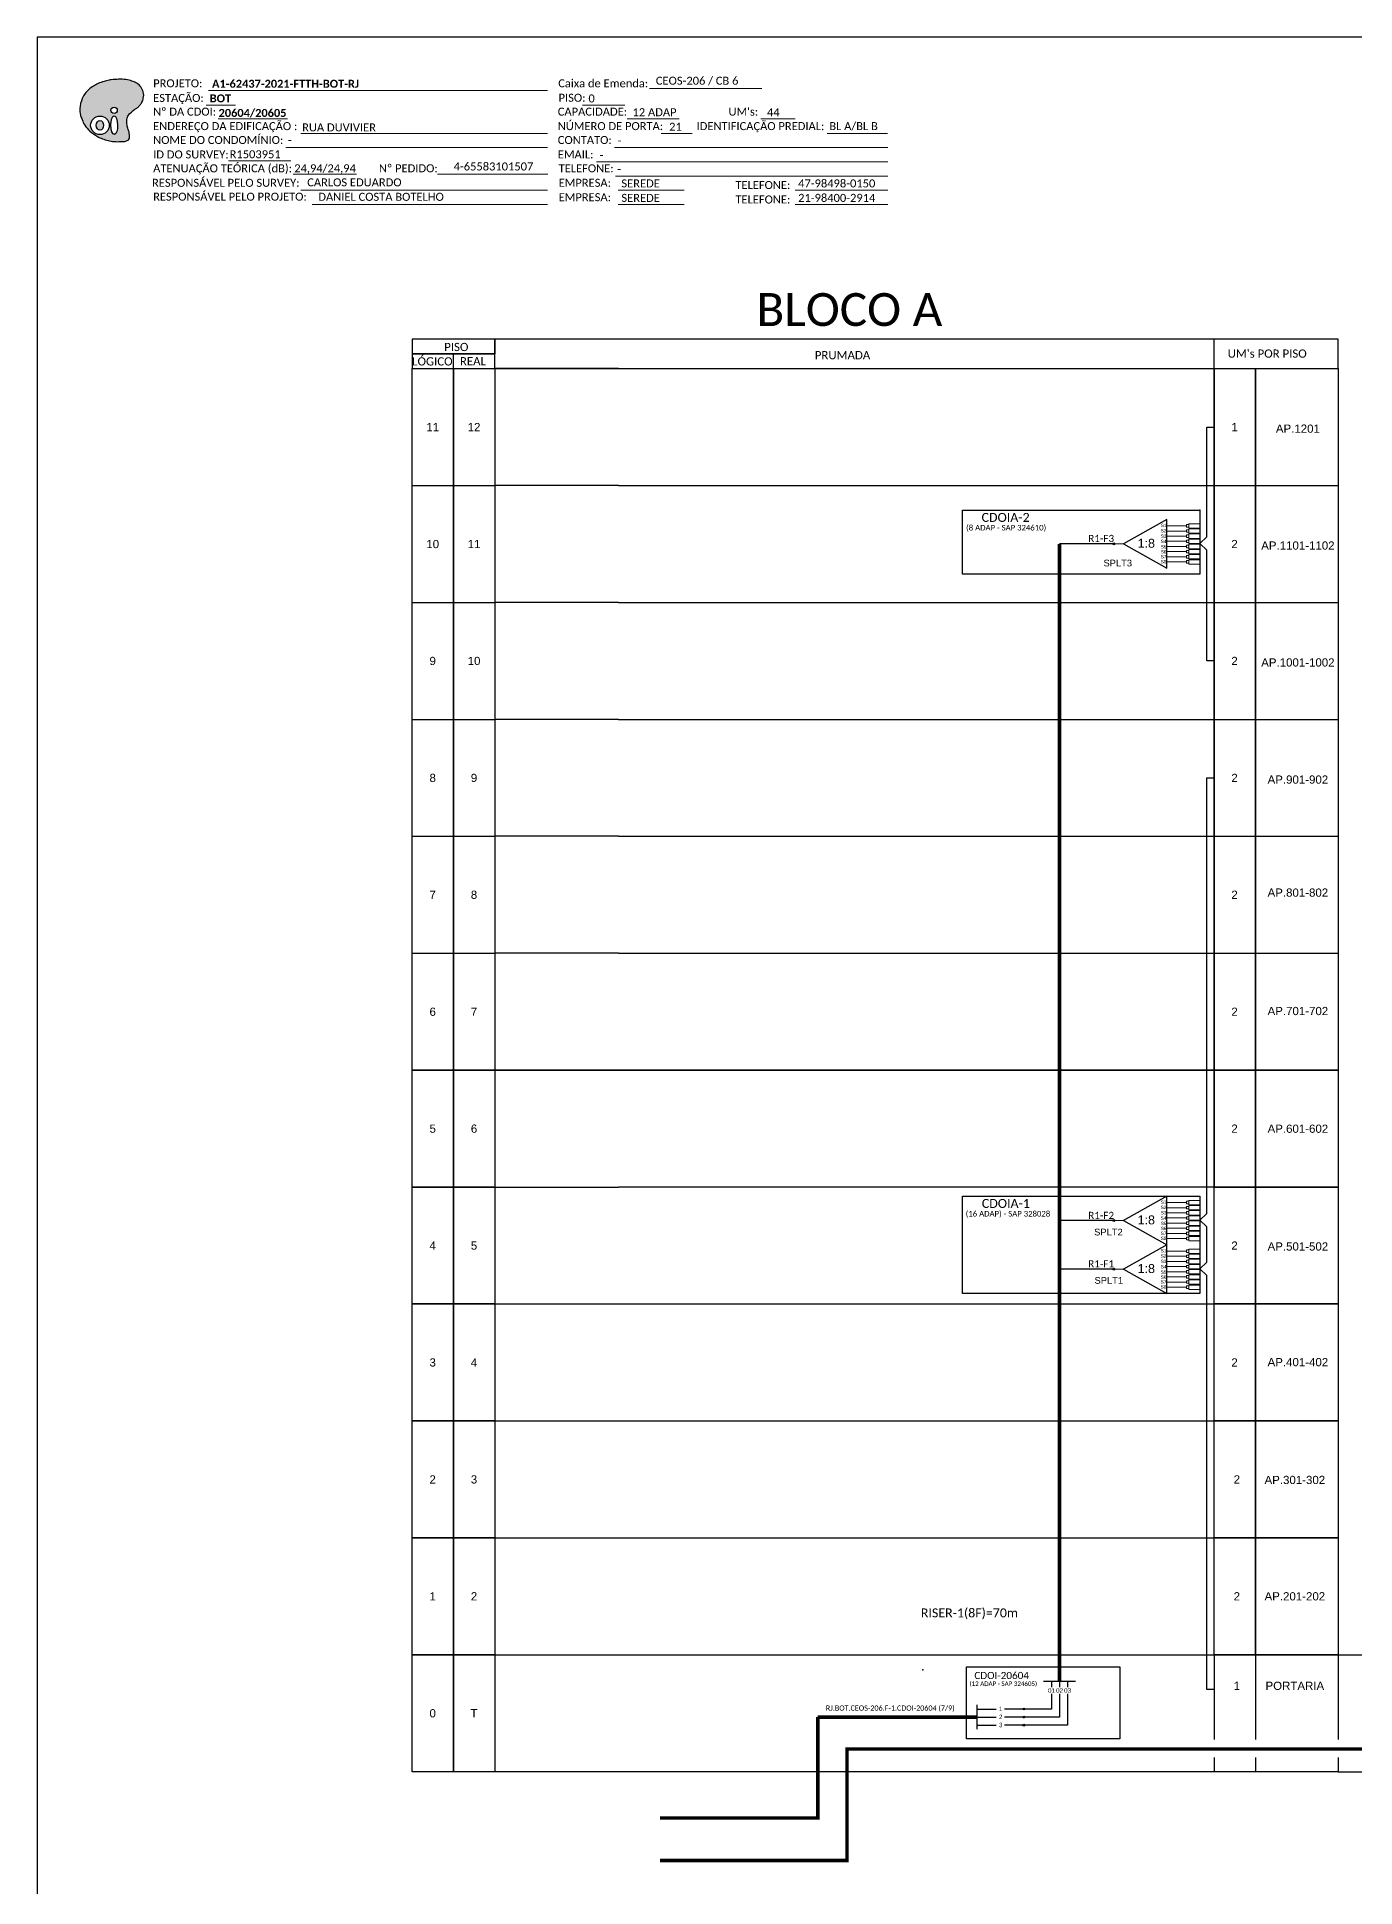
# Model space of a CAD drawing. Header units: inches. Extents: x 26733 to 28293, y 296242 to 297080.
# Drawn here: x 27699.4 to 27994.7, y 296665.6 to 297080.1 of the extents above; entities that cross this region are included whole.
import ezdxf
from ezdxf.enums import TextEntityAlignment as Align

# ---------------------------------------------------------------- set-up
doc = ezdxf.new("R2010")
doc.units = ezdxf.units.IN
doc.header["$MEASUREMENT"] = 0
doc.layers.get('0').update_dxf_attribs({"color": 252})
doc.styles.add('ARIAL', font='arial.ttf')
doc.styles.add('MtXpl_Calibri', font='calibri.ttf')
doc.styles.add('WMF-Calibri0', font='calibri.ttf')
doc.styles.add('WMF-Calibri1', font='calibrib.ttf')

# ---------------------------------------------------------------- blocks, each defined once
blk = doc.blocks.new('A$C415C251F')
at = {"color": 3}
blk.add_point((0, 0), dxfattribs=at)
blk = doc.blocks.new('LEG_CDOIA8_C-SPLT_ESQ')
at = {"color": 3, "extrusion": (0, 0, -1), "xscale": -1, "zscale": -1}
blk.add_blockref('A$C415C251F', (0, 0), dxfattribs=at)
at = {"color": 1, "style": 'WMF-Calibri0', "flags": 4}
blk.add_attdef('MODELO', text='', height=1.5, dxfattribs=at).set_placement((22.54, -4.54), align=Align.CENTER)
blk.add_attdef('CDO', (21.44, -2.61), '', height=2, dxfattribs=at)
at = {"style": 'ARIAL', "flags": 4}
blk.add_attdef('SPLITAGEM', text='', height=1.5, dxfattribs=at).set_placement((18.61, -12.59), align=Align.CENTER)
blk = doc.blocks.new('SPLT_1-8_SC-APC')
at = {"color": 1}
blk.add_lwpolyline([(-7.37, -2.1), (-17.04, -7.55), (-7.37, -13), (-7.37, -2.1)], dxfattribs=at)
at = {"color": 3, "lineweight": 0}
for points in [[(-2.99, -3.51), (-7.37, -3.51)], [(-2.41, -3.02), (-2.41, -4)], [(-2.41, -3.02), (0, -3.02)], [(-2.41, -4), (0, -4)], [(-7.37, -4.66), (-2.99, -4.66)], [(-7.37, -5.82), (-2.99, -5.82)], [(-7.37, -6.97), (-2.99, -6.97)], [(-7.37, -8.12), (-2.99, -8.12)], [(-2.41, -4.17), (-2.41, -5.16)], [(-2.41, -4.17), (0, -4.17)], [(-2.41, -5.16), (0, -5.16)], [(-2.41, -5.32), (-2.41, -6.31)], [(-2.41, -5.32), (0, -5.32)], [(-2.41, -6.31), (0, -6.31)], [(-2.41, -6.48), (-2.41, -7.46)], [(-2.41, -6.48), (0, -6.48)], [(-2.41, -7.46), (0, -7.46)], [(-2.41, -7.63), (-2.41, -8.62)], [(-2.41, -7.63), (0, -7.63)], [(-7.37, -9.28), (-2.99, -9.28)], [(-7.37, -10.43), (-2.99, -10.43)], [(-7.37, -11.58), (-2.99, -11.58)], [(-2.41, -8.62), (0, -8.62)], [(-2.41, -8.78), (-2.41, -9.77)], [(-2.41, -8.78), (0, -8.78)], [(-2.41, -9.77), (0, -9.77)], [(-2.41, -9.94), (-2.41, -10.92)], [(-2.41, -9.94), (0, -9.94)], [(-2.41, -10.92), (0, -10.92)], [(-2.41, -11.09), (-2.41, -12.08)], [(-2.41, -11.09), (0, -11.09)], [(-2.41, -12.08), (0, -12.08)]]:
    blk.add_lwpolyline(points, dxfattribs=at)
for points in [[(-2.99, -3.22), (-2.41, -3.22), (-2.41, -3.8), (-2.99, -3.8)], [(-2.99, -4.38), (-2.41, -4.38), (-2.41, -4.95), (-2.99, -4.95)], [(-2.99, -5.53), (-2.41, -5.53), (-2.41, -6.1), (-2.99, -6.1)], [(-2.99, -6.68), (-2.41, -6.68), (-2.41, -7.26), (-2.99, -7.26)], [(-2.99, -7.84), (-2.41, -7.84), (-2.41, -8.41), (-2.99, -8.41)], [(-2.99, -8.99), (-2.41, -8.99), (-2.41, -9.56), (-2.99, -9.56)], [(-2.99, -10.14), (-2.41, -10.14), (-2.41, -10.72), (-2.99, -10.72)], [(-2.99, -11.3), (-2.41, -11.3), (-2.41, -11.87), (-2.99, -11.87)]]:
    blk.add_lwpolyline(points, close=True, dxfattribs=at)
at = {"color": 1, "lineweight": 0}
blk.add_lwpolyline([(-17.04, -7.55), (-19.26, -7.55)], dxfattribs=at)
at = {"color": 1, "style": 'ARIAL'}
for s, height, p in [('S1', 0.75, (-8.74, -3.78)), ('1:8', 2, (-13.91, -8.4)), ('S2', 0.75, (-8.74, -4.97)), ('S3', 0.75, (-8.74, -6.18)), ('S4', 0.75, (-8.74, -7.36)), ('S5', 0.75, (-8.74, -8.57)), ('S6', 0.75, (-8.74, -9.69)), ('S7', 0.75, (-8.74, -10.78)), ('S8', 0.75, (-8.74, -11.9))]:
    blk.add_text(s, height=height, dxfattribs=at).set_placement(p)
blk = doc.blocks.new('OI')
h = blk.add_hatch(color=40)
edge = h.paths.add_edge_path()
edge.add_spline(control_points=[(4.35, -0.67), (3.92, -0.99), (3.26, -1.5), (2.81, -2.59), (2.9, -3.5), (3.06, -4.27), (3.31, -4.85), (3.37, -5.39), (3.4, -5.88), (3.2, -6.4), (2.54, -6.61), (1.65, -6.63), (0.55, -6.67), (-0.56, -6.42), (-1.61, -6.14), (-2.77, -5.61), (-3.92, -4.77), (-4.89, -3.7), (-5.34, -2.65), (-5.6, -1.94), (-5.85, -0.96), (-5.71, 0.47), (-5.1, 2.02), (-4.14, 3.02), (-3.3, 3.61), (-2.37, 4.16), (-1.36, 4.44), (-0.56, 4.7), (0.79, 4.85), (2.24, 4.97), (3.79, 4.57), (4.67, 4.21), (5.44, 3.65), (5.76, 2.99), (6.03, 2.21), (6.01, 1.46), (5.72, 0.64), (5.31, 0.08), (4.88, -0.38), (4.51, -0.55), (4.35, -0.67)], knot_values=[0, 0, 0, 0, 1.60434, 2.417191, 3.427595, 4.282808, 4.776746, 5.304182, 5.888771, 6.258406, 6.858137, 7.79129, 8.986195, 10.124242, 11.187857, 12.242908, 13.953784, 15.414161, 16.515391, 17.349188, 17.675853, 19.552021, 21.515531, 22.568638, 23.63245, 24.621084, 25.782718, 26.745347, 27.142653, 29.870543, 31.004649, 31.921532, 32.709589, 33.801391, 34.042471, 35.192333, 35.971461, 36.628871, 37.254359, 37.836911, 37.836911, 37.836911, 37.836911], degree=3, periodic=0)
h.paths.add_polyline_path([(1.13, -0.87, -1), (-0.04, -0.87, -1)], flags=16)
edge = h.paths.add_edge_path(flags=16)
edge.add_ellipse((0.56, -3.59), major_axis=(-0.02, 1.71), ratio=0.361305, start_angle=0, end_angle=360)
h.paths.add_polyline_path([(-0.36, -3.62, -1), (-3.8, -3.62, -1)], flags=16)
edge = h.paths.add_edge_path(flags=0)
edge.add_ellipse((-2.08, -3.62), major_axis=(0, 0.885), ratio=0.758294, start_angle=0, end_angle=360)
at = {"color": 40}
for centre, radius in [((-2.08, -3.62), 1.72), ((0.54, -0.87), 0.587)]:
    blk.add_circle(centre, radius, dxfattribs=at)
blk.add_ellipse((-2.08, -3.62), major_axis=(0, 0.885), ratio=0.758294, start_param=-3.141592653589791, end_param=3.141592653589791, dxfattribs=at)
blk.add_ellipse((0.56, -3.59), major_axis=(-0.02, 1.71), ratio=0.361305, dxfattribs=at)
at = {"color": 40, "start_tangent": (-0.800898, -0.598801), "end_tangent": (-0.800898, -0.598801)}
blk.add_spline([(4.35, -0.67), (3.2, -1.78), (2.9, -2.54), (2.92, -3.55), (3.12, -4.38), (3.28, -4.85), (3.37, -5.37), (3.35, -5.95), (3.2, -6.29), (2.66, -6.55), (1.73, -6.63), (0.54, -6.62), (-0.58, -6.41), (-1.6, -6.11), (-2.56, -5.67), (-3.95, -4.67), (-4.89, -3.56), (-5.37, -2.56), (-5.64, -1.78), (-5.72, -1.46), (-5.63, 0.42), (-4.84, 2.22), (-4.13, 2.99), (-3.27, 3.62), (-2.4, 4.09), (-1.3, 4.47), (-0.37, 4.72), (0.02, 4.77), (2.75, 4.8), (3.85, 4.53), (4.69, 4.16), (5.31, 3.68), (5.85, 2.73), (5.93, 2.5), (5.94, 1.35), (5.67, 0.62), (5.29, 0.08), (4.84, -0.36), (4.35, -0.67)], degree=3, dxfattribs=at)

msp = doc.modelspace()

# ---------------------------------------------------------------- hatches: boundary and pattern name
h = msp.add_hatch(color=3)
h.dxf.hatch_style = 1
edge = h.paths.add_edge_path()
edge.add_arc((27940.64, 296966.53), 0.205, 0, 360)
h = msp.add_hatch(color=3)
h.dxf.hatch_style = 1
edge = h.paths.add_edge_path()
edge.add_arc((27940.64, 296814.93), 0.205, 0, 360)
h = msp.add_hatch(color=3)
h.dxf.hatch_style = 1
edge = h.paths.add_edge_path()
edge.add_arc((27940.64, 296804.04), 0.205, 0, 360)
h = msp.add_hatch(color=3)
h.dxf.hatch_style = 1
edge = h.paths.add_edge_path()
edge.add_arc((27920.51, 296705.5), 0.205, 0, 360)
h = msp.add_hatch(color=3)
h.dxf.hatch_style = 1
edge = h.paths.add_edge_path()
edge.add_arc((27920.51, 296703.69), 0.205, 0, 360)
h = msp.add_hatch(color=3)
h.dxf.hatch_style = 1
edge = h.paths.add_edge_path()
edge.add_arc((27920.51, 296701.89), 0.205, 0, 360)

# ---------------------------------------------------------------- linework, layer by layer
at = {"color": 0}
for p, q in [((27783.44, 297005.8), (27792.7, 297005.8)), ((27783.44, 296979.6), (27783.44, 297005.8)), ((27783.44, 297005.8), (27792.7, 297005.8)), ((27792.7, 297005.8), (27792.7, 296979.6)), ((27792.7, 297005.8), (27801.96, 297005.8)), ((27792.7, 296979.6), (27792.7, 297005.8)), ((27792.7, 297005.8), (27801.96, 297005.8)), ((27801.96, 297005.8), (27801.96, 296979.6)), ((27820.47, 297005.8), (27801.96, 297005.8)), ((27801.96, 297005.8), (27801.96, 296979.6)), ((27820.47, 297005.8), (27801.96, 297005.8)), ((27829.73, 297005.8), (27820.47, 297005.8)), ((27829.73, 297005.8), (27820.47, 297005.8)), ((27829.73, 297005.8), (27963.12, 297005.8)), ((27829.73, 297005.8), (27963.12, 297005.8)), ((27963.12, 297005.8), (27963.12, 296979.6)), ((27963.12, 297005.8), (27972.38, 297005.8)), ((27963.12, 296979.6), (27963.12, 297005.8)), ((27963.12, 297005.8), (27972.38, 297005.8)), ((27972.38, 297005.8), (27990.89, 297005.8)), ((27972.38, 296979.6), (27972.38, 297005.8)), ((27972.38, 297005.8), (27972.38, 296979.6)), ((27972.38, 297005.8), (27990.89, 297005.8)), ((27990.89, 297005.8), (27990.89, 296979.6)), ((27783.44, 296979.6), (27792.7, 296979.6)), ((27783.44, 296953.41), (27783.44, 296979.6)), ((27783.44, 296979.6), (27792.7, 296979.6)), ((27792.7, 296979.6), (27792.7, 296953.41)), ((27792.7, 296979.6), (27801.96, 296979.6)), ((27792.7, 296953.41), (27792.7, 296979.6)), ((27792.7, 296979.6), (27801.96, 296979.6)), ((27801.96, 296979.6), (27801.96, 296953.41)), ((27820.47, 296979.6), (27801.96, 296979.6)), ((27801.96, 296979.6), (27801.96, 296953.41)), ((27820.47, 296979.6), (27801.96, 296979.6)), ((27829.73, 296979.6), (27820.47, 296979.6)), ((27829.73, 296979.6), (27820.47, 296979.6)), ((27829.73, 296979.6), (27963.12, 296979.6)), ((27829.73, 296979.6), (27963.12, 296979.6)), ((27963.12, 296979.6), (27963.12, 296953.41)), ((27963.12, 296979.6), (27972.38, 296979.6)), ((27963.12, 296953.41), (27963.12, 296979.6)), ((27963.12, 296979.6), (27972.38, 296979.6)), ((27972.38, 296979.6), (27990.89, 296979.6)), ((27972.38, 296953.41), (27972.38, 296979.6)), ((27972.38, 296979.6), (27972.38, 296953.41)), ((27972.38, 296979.6), (27990.89, 296979.6)), ((27990.89, 296979.6), (27990.89, 296953.41)), ((27783.44, 296953.41), (27792.7, 296953.41)), ((27783.44, 296927.21), (27783.44, 296953.41)), ((27783.44, 296953.41), (27792.7, 296953.41)), ((27792.7, 296953.41), (27792.7, 296927.21)), ((27792.7, 296953.41), (27801.96, 296953.41)), ((27792.7, 296927.21), (27792.7, 296953.41)), ((27792.7, 296953.41), (27801.96, 296953.41)), ((27801.96, 296953.41), (27801.96, 296927.21)), ((27820.47, 296953.41), (27801.96, 296953.41)), ((27801.96, 296953.41), (27801.96, 296927.21)), ((27820.47, 296953.41), (27801.96, 296953.41)), ((27829.73, 296953.41), (27820.47, 296953.41)), ((27829.73, 296953.41), (27820.47, 296953.41)), ((27829.73, 296953.41), (27963.12, 296953.41)), ((27829.73, 296953.41), (27963.12, 296953.41)), ((27963.12, 296953.41), (27963.12, 296927.21)), ((27963.12, 296953.41), (27972.38, 296953.41)), ((27963.12, 296927.21), (27963.12, 296953.41)), ((27963.12, 296953.41), (27972.38, 296953.41)), ((27972.38, 296953.41), (27990.89, 296953.41)), ((27972.38, 296927.21), (27972.38, 296953.41)), ((27972.38, 296953.41), (27972.38, 296927.21)), ((27972.38, 296953.41), (27990.89, 296953.41)), ((27990.89, 296953.41), (27990.89, 296927.21)), ((27783.44, 296927.21), (27792.7, 296927.21)), ((27783.44, 296901.02), (27783.44, 296927.21)), ((27792.7, 296927.21), (27792.7, 296901.02)), ((27792.7, 296927.21), (27801.96, 296927.21)), ((27792.7, 296901.02), (27792.7, 296927.21)), ((27801.96, 296927.21), (27801.96, 296901.02)), ((27820.47, 296927.21), (27801.96, 296927.21)), ((27801.96, 296927.21), (27801.96, 296901.02)), ((27829.73, 296927.21), (27820.47, 296927.21)), ((27829.73, 296927.21), (27963.12, 296927.21)), ((27963.12, 296927.21), (27963.12, 296901.02)), ((27963.12, 296927.21), (27972.38, 296927.21)), ((27963.12, 296901.02), (27963.12, 296927.21)), ((27972.38, 296927.21), (27990.89, 296927.21)), ((27972.38, 296901.02), (27972.38, 296927.21)), ((27972.38, 296927.21), (27972.38, 296901.02)), ((27990.89, 296927.21), (27990.89, 296899.53)), ((27783.44, 296901.02), (27792.7, 296901.02)), ((27783.44, 296874.82), (27783.44, 296901.02)), ((27792.7, 296901.02), (27792.7, 296874.82)), ((27792.7, 296901.02), (27801.96, 296901.02)), ((27792.7, 296874.82), (27792.7, 296901.02)), ((27801.96, 296901.02), (27801.96, 296874.82)), ((27820.47, 296901.02), (27801.96, 296901.02)), ((27801.96, 296901.02), (27801.96, 296874.82)), ((27829.73, 296901.02), (27820.47, 296901.02)), ((27829.73, 296901.02), (27963.12, 296901.02)), ((27963.12, 296901.02), (27963.12, 296874.82)), ((27963.12, 296901.02), (27972.38, 296901.02)), ((27963.12, 296874.82), (27963.12, 296901.02)), ((27972.38, 296901.02), (27990.89, 296901.02)), ((27972.38, 296874.82), (27972.38, 296901.02)), ((27972.38, 296901.02), (27972.38, 296874.82)), ((27990.89, 296899.53), (27990.89, 296873.33)), ((27783.44, 296874.82), (27792.7, 296874.82)), ((27783.44, 296848.63), (27783.44, 296874.82)), ((27792.7, 296874.82), (27792.7, 296848.63)), ((27792.7, 296874.82), (27801.96, 296874.82)), ((27792.7, 296848.63), (27792.7, 296874.82)), ((27801.96, 296874.82), (27801.96, 296848.63)), ((27820.47, 296874.82), (27801.96, 296874.82)), ((27801.96, 296874.82), (27801.96, 296848.63)), ((27829.73, 296874.82), (27820.47, 296874.82)), ((27829.73, 296874.82), (27963.12, 296874.82)), ((27963.12, 296874.82), (27963.12, 296848.63)), ((27963.12, 296874.82), (27972.38, 296874.82)), ((27963.12, 296848.63), (27963.12, 296874.82)), ((27972.38, 296874.82), (27990.89, 296874.82)), ((27972.38, 296848.63), (27972.38, 296874.82)), ((27972.38, 296874.82), (27972.38, 296848.63)), ((27990.89, 296873.33), (27990.89, 296847.14)), ((27783.44, 296848.63), (27792.7, 296848.63)), ((27783.44, 296822.43), (27783.44, 296848.63)), ((27792.7, 296848.63), (27783.44, 296848.63)), ((27792.7, 296848.63), (27792.7, 296822.43)), ((27792.7, 296848.63), (27801.96, 296848.63)), ((27792.7, 296822.43), (27792.7, 296848.63)), ((27801.96, 296848.63), (27792.7, 296848.63)), ((27801.96, 296848.63), (27801.96, 296822.43)), ((27820.47, 296848.63), (27801.96, 296848.63)), ((27801.96, 296848.63), (27801.96, 296822.43)), ((27801.96, 296848.63), (27820.47, 296848.63)), ((27829.73, 296848.63), (27820.47, 296848.63)), ((27820.47, 296848.63), (27829.73, 296848.63)), ((27829.73, 296848.63), (27963.12, 296848.63)), ((27963.12, 296848.63), (27829.73, 296848.63)), ((27963.12, 296848.63), (27963.12, 296822.43)), ((27963.12, 296848.63), (27972.38, 296848.63)), ((27963.12, 296822.43), (27963.12, 296848.63)), ((27972.38, 296848.63), (27963.12, 296848.63)), ((27972.38, 296848.63), (27990.89, 296848.63)), ((27972.38, 296822.43), (27972.38, 296848.63)), ((27972.38, 296848.63), (27972.38, 296822.43)), ((27990.89, 296848.63), (27972.38, 296848.63)), ((27990.89, 296847.14), (27990.89, 296820.94)), ((27792.7, 296822.43), (27783.44, 296822.43)), ((27801.96, 296822.43), (27792.7, 296822.43)), ((27801.96, 296822.43), (27820.47, 296822.43)), ((27820.47, 296822.43), (27829.73, 296822.43)), ((27963.12, 296822.43), (27829.73, 296822.43)), ((27972.38, 296822.43), (27963.12, 296822.43)), ((27990.89, 296822.43), (27972.38, 296822.43)), ((27801.96, 296717.65), (27963.12, 296717.65)), ((27963.12, 296717.65), (27972.38, 296717.65)), ((27972.38, 296717.65), (27990.89, 296717.65)), ((27963.12, 296691.46), (27801.96, 296691.46)), ((27972.38, 296691.46), (27963.12, 296691.46)), ((27990.89, 296691.46), (27972.38, 296691.46))]:
    msp.add_line(p, q, dxfattribs=at)
at = {"color": 5}
msp.add_line((27924.87, 296711.73), (27932.09, 296711.73), dxfattribs=at)
at = {"color": 0}
for points in [[(28293.43, 296241.54), (28293.43, 297080.1), (27699.43, 297080.1), (27699.43, 296241.54), (28293.43, 296241.54)], [(27801.96, 297005.8), (27990.89, 297005.8), (27990.89, 297012.37), (27801.96, 297012.37), (27801.96, 297012.37), (27801.96, 297009.08)], [(27963.1, 297005.8), (27963.1, 297012.37)], [(27792.7, 297005.8), (27792.7, 297009.08)], [(27801.96, 296796.24), (27963.12, 296796.24)], [(27801.96, 296770.04), (27963.12, 296770.04)], [(27801.96, 296743.85), (27963.12, 296743.85)], [(27963.12, 296717.65), (27963.12, 296698.64)], [(27972.38, 296717.65), (27972.38, 296698.64)], [(27990.89, 296717.65), (28013.87, 296717.65)], [(27990.89, 296717.65), (27990.89, 296698.64)], [(27963.12, 296694.66), (27963.12, 296691.46)], [(27972.38, 296694.66), (27972.38, 296691.46)], [(27990.89, 296694.66), (27990.89, 296691.46)], [(27990.89, 296691.46), (28013.87, 296691.46)]]:
    msp.add_lwpolyline(points, dxfattribs=at)
at = {"color": 7, "lineweight": 0}
for points in [[(27737.85, 297068.08), (27813.82, 297068.08)], [(27836.66, 297068.57), (27861.79, 297068.57)], [(27737.33, 297064.8), (27743.88, 297064.8)], [(27739.99, 297061.73), (27755.56, 297061.73)], [(27821.62, 297064.84), (27831.1, 297064.84)], [(27831.67, 297061.73), (27843.28, 297061.73)], [(27861.61, 297061.73), (27869.27, 297061.73)], [(27758.56, 297058.49), (27813.82, 297058.49)], [(27839.25, 297058.49), (27846.19, 297058.49)], [(27876.42, 297058.49), (27889.98, 297058.49)], [(27755.15, 297055.38), (27813.82, 297055.38)], [(27828.78, 297055.38), (27890.01, 297055.38)], [(27742.31, 297052.32), (27756.26, 297052.32)], [(27756.85, 297049.35), (27770.99, 297049.35)], [(27789.18, 297049.36), (27813.67, 297049.36)], [(27789.68, 297049.36), (27813.83, 297049.36)], [(27824.74, 297052.15), (27890.01, 297052.15)], [(27829.03, 297048.91), (27890.01, 297048.91)], [(27758.56, 297045.8), (27813.82, 297045.8)], [(27829.64, 297045.8), (27844.43, 297045.8)], [(27869.24, 297045.8), (27890.01, 297045.8)], [(27761.05, 297042.56), (27813.82, 297042.56)], [(27829.64, 297042.56), (27844.43, 297042.56)], [(27869.24, 297042.56), (27890.01, 297042.56)]]:
    msp.add_lwpolyline(points, dxfattribs=at)
at = {"color": 0}
for points in [[(27783.44, 297009.08), (27801.96, 297009.08), (27801.96, 297012.37), (27783.44, 297012.37)], [(27783.44, 297005.8), (27801.96, 297005.8), (27801.96, 297009.08), (27783.44, 297009.08)], [(27783.44, 296822.43), (27792.7, 296822.43), (27792.7, 296796.24), (27783.44, 296796.24)], [(27792.7, 296822.43), (27801.96, 296822.43), (27801.96, 296796.24), (27792.7, 296796.24)], [(27963.12, 296822.43), (27972.38, 296822.43), (27972.38, 296796.24), (27963.12, 296796.24)], [(27972.38, 296822.43), (27990.89, 296822.43), (27990.89, 296796.24), (27972.38, 296796.24)], [(27783.44, 296796.24), (27792.7, 296796.24), (27792.7, 296770.04), (27783.44, 296770.04)], [(27792.7, 296796.24), (27801.96, 296796.24), (27801.96, 296770.04), (27792.7, 296770.04)], [(27963.12, 296796.24), (27972.38, 296796.24), (27972.38, 296770.04), (27963.12, 296770.04)], [(27972.38, 296796.24), (27990.89, 296796.24), (27990.89, 296770.04), (27972.38, 296770.04)], [(27783.44, 296770.04), (27792.7, 296770.04), (27792.7, 296743.85), (27783.44, 296743.85)], [(27792.7, 296770.04), (27801.96, 296770.04), (27801.96, 296743.85), (27792.7, 296743.85)], [(27963.12, 296770.04), (27972.38, 296770.04), (27972.38, 296743.85), (27963.12, 296743.85)], [(27972.38, 296770.04), (27990.89, 296770.04), (27990.89, 296743.85), (27972.38, 296743.85)], [(27783.44, 296743.85), (27792.7, 296743.85), (27792.7, 296717.65), (27783.44, 296717.65)], [(27792.7, 296743.85), (27801.96, 296743.85), (27801.96, 296717.65), (27792.7, 296717.65)], [(27963.12, 296743.85), (27972.38, 296743.85), (27972.38, 296717.65), (27963.12, 296717.65)], [(27972.38, 296743.85), (27990.89, 296743.85), (27990.89, 296717.65), (27972.38, 296717.65)], [(27783.44, 296717.65), (27792.7, 296717.65), (27792.7, 296691.46), (27783.44, 296691.46)], [(27792.7, 296717.65), (27801.96, 296717.65), (27801.96, 296691.46), (27792.7, 296691.46)]]:
    msp.add_lwpolyline(points, close=True, dxfattribs=at)
at = {"color": 3}
for points in [[(27963.12, 296940.31), (27961.47, 296940.31), (27961.47, 296965.1), (27959.9, 296966.61), (27961.47, 296968.12), (27961.47, 296992.7), (27963.12, 296992.7)], [(27961.47, 296806.79), (27961.47, 296806.79), (27961.47, 296813.51), (27959.9, 296815.02), (27961.47, 296816.52), (27961.47, 296914.11), (27963.12, 296914.11)], [(27963.12, 296709.86), (27961.47, 296709.86), (27961.47, 296802.61), (27959.9, 296804.12), (27961.47, 296805.63), (27961.47, 296806.79)], [(27910.04, 296705.5), (27914.29, 296705.5), (27914.29, 296705.5)], [(27920.3, 296705.5), (27916.15, 296705.5)]]:
    msp.add_lwpolyline(points, dxfattribs=at)
at = {"color": 1}
for points in [[(27906.77, 296974.08), (27959.9, 296974.08), (27959.9, 296959.76), (27906.77, 296959.76)], [(27906.77, 296820.38), (27959.9, 296820.38), (27959.9, 296798.59), (27906.77, 296798.59)], [(27907.66, 296714.94), (27942.04, 296714.94), (27942.04, 296698.8), (27907.66, 296698.8)]]:
    msp.add_lwpolyline(points, close=True, dxfattribs=at)
at = {"color": 5, "const_width": 0.8}
for points in [[(27928.48, 296814.93), (27928.48, 296966.53)], [(27928.48, 296814.93), (27928.48, 296729.92)], [(27928.48, 296729.92), (27928.48, 296711.73)]]:
    msp.add_lwpolyline(points, dxfattribs=at)
at = {"color": 5}
for points in [[(27940.43, 296966.53), (27928.48, 296966.53)], [(27940.43, 296814.93), (27928.48, 296814.93)], [(27940.43, 296804.04), (27928.48, 296804.04)], [(27930.28, 296708.87), (27930.28, 296701.89), (27920.51, 296701.89)], [(27928.48, 296708.87), (27928.48, 296703.69), (27920.51, 296703.69)], [(27926.67, 296708.87), (27926.67, 296705.5), (27920.51, 296705.5)], [(27926.67, 296711.73), (27926.67, 296710.4)], [(27928.48, 296711.73), (27928.48, 296710.4)], [(27930.28, 296711.73), (27930.28, 296710.4)]]:
    msp.add_lwpolyline(points, dxfattribs=at)
at = {"color": 1}
for points in [[(27959.9, 296798.59), (27959.9, 296798.59), (27959.9, 296798.59), (27906.77, 296798.59), (27906.77, 296820.38), (27906.77, 296820.38)], [(27952.53, 296820.38), (27942.86, 296814.93), (27952.53, 296809.48), (27952.53, 296820.38)], [(27952.53, 296809.48), (27942.86, 296804.04), (27952.53, 296798.59), (27952.53, 296809.48)], [(27910.04, 296700.99), (27910.04, 296706.4)]]:
    msp.add_lwpolyline(points, dxfattribs=at)
at = {"color": 3, "lineweight": 0}
for points in [[(27956.91, 296818.97), (27952.53, 296818.97)], [(27952.53, 296817.82), (27956.91, 296817.82)], [(27952.53, 296816.66), (27956.91, 296816.66)], [(27957.49, 296819.46), (27957.49, 296818.48)], [(27957.49, 296819.46), (27959.9, 296819.46)], [(27957.49, 296818.48), (27959.9, 296818.48)], [(27957.49, 296818.31), (27957.49, 296817.32)], [(27957.49, 296818.31), (27959.9, 296818.31)], [(27957.49, 296817.32), (27959.9, 296817.32)], [(27957.49, 296817.16), (27957.49, 296816.17)], [(27957.49, 296817.16), (27959.9, 296817.16)], [(27952.53, 296815.51), (27956.91, 296815.51)], [(27952.53, 296814.36), (27956.91, 296814.36)], [(27952.53, 296813.2), (27956.91, 296813.2)], [(27957.49, 296816.17), (27959.9, 296816.17)], [(27957.49, 296816), (27957.49, 296815.02)], [(27957.49, 296816), (27959.9, 296816)], [(27957.49, 296815.02), (27959.9, 296815.02)], [(27957.49, 296814.85), (27957.49, 296813.86)], [(27957.49, 296814.85), (27959.9, 296814.85)], [(27957.49, 296813.86), (27959.9, 296813.86)], [(27957.49, 296813.7), (27957.49, 296812.71)], [(27957.49, 296813.7), (27959.9, 296813.7)], [(27957.49, 296812.71), (27959.9, 296812.71)], [(27957.49, 296812.54), (27957.49, 296811.56)], [(27957.49, 296812.54), (27959.9, 296812.54)], [(27952.53, 296812.05), (27956.91, 296812.05)], [(27952.53, 296810.9), (27956.91, 296810.9)], [(27957.49, 296811.56), (27959.9, 296811.56)], [(27957.49, 296811.39), (27957.49, 296810.4)], [(27957.49, 296811.39), (27959.9, 296811.39)], [(27957.49, 296810.4), (27959.9, 296810.4)], [(27957.49, 296808.56), (27957.49, 296807.58)], [(27957.49, 296808.56), (27959.9, 296808.56)], [(27956.91, 296808.07), (27952.53, 296808.07)], [(27952.53, 296806.92), (27956.91, 296806.92)], [(27952.53, 296805.77), (27956.91, 296805.77)], [(27952.53, 296804.61), (27956.91, 296804.61)], [(27957.49, 296807.58), (27959.9, 296807.58)], [(27957.49, 296807.41), (27957.49, 296806.43)], [(27957.49, 296807.41), (27959.9, 296807.41)], [(27957.49, 296806.43), (27959.9, 296806.43)], [(27957.49, 296806.26), (27957.49, 296805.27)], [(27957.49, 296806.26), (27959.9, 296806.26)], [(27957.49, 296805.27), (27959.9, 296805.27)], [(27957.49, 296805.11), (27957.49, 296804.12)], [(27957.49, 296805.11), (27959.9, 296805.11)], [(27952.53, 296803.46), (27956.91, 296803.46)], [(27952.53, 296802.31), (27956.91, 296802.31)], [(27952.53, 296801.15), (27956.91, 296801.15)], [(27957.49, 296804.12), (27959.9, 296804.12)], [(27957.49, 296803.95), (27957.49, 296802.97)], [(27957.49, 296803.95), (27959.9, 296803.95)], [(27957.49, 296802.97), (27959.9, 296802.97)], [(27957.49, 296802.8), (27957.49, 296801.81)], [(27957.49, 296802.8), (27959.9, 296802.8)], [(27957.49, 296801.81), (27959.9, 296801.81)], [(27957.49, 296801.65), (27957.49, 296800.66)], [(27957.49, 296801.65), (27959.9, 296801.65)], [(27957.49, 296800.66), (27959.9, 296800.66)], [(27957.49, 296800.49), (27957.49, 296799.51)], [(27957.49, 296800.49), (27959.9, 296800.49)], [(27952.53, 296800), (27956.91, 296800)], [(27957.49, 296799.51), (27959.9, 296799.51)]]:
    msp.add_lwpolyline(points, dxfattribs=at)
for points in [[(27956.91, 296819.25), (27957.49, 296819.25), (27957.49, 296818.68), (27956.91, 296818.68)], [(27956.91, 296818.1), (27957.49, 296818.1), (27957.49, 296817.53), (27956.91, 296817.53)], [(27956.91, 296816.95), (27957.49, 296816.95), (27957.49, 296816.38), (27956.91, 296816.38)], [(27956.91, 296815.8), (27957.49, 296815.8), (27957.49, 296815.22), (27956.91, 296815.22)], [(27956.91, 296814.64), (27957.49, 296814.64), (27957.49, 296814.07), (27956.91, 296814.07)], [(27956.91, 296813.49), (27957.49, 296813.49), (27957.49, 296812.92), (27956.91, 296812.92)], [(27956.91, 296812.34), (27957.49, 296812.34), (27957.49, 296811.76), (27956.91, 296811.76)], [(27956.91, 296811.18), (27957.49, 296811.18), (27957.49, 296810.61), (27956.91, 296810.61)], [(27956.91, 296808.36), (27957.49, 296808.36), (27957.49, 296807.79), (27956.91, 296807.79)], [(27956.91, 296807.2), (27957.49, 296807.2), (27957.49, 296806.63), (27956.91, 296806.63)], [(27956.91, 296806.05), (27957.49, 296806.05), (27957.49, 296805.48), (27956.91, 296805.48)], [(27956.91, 296804.9), (27957.49, 296804.9), (27957.49, 296804.33), (27956.91, 296804.33)], [(27956.91, 296803.75), (27957.49, 296803.75), (27957.49, 296803.17), (27956.91, 296803.17)], [(27956.91, 296802.59), (27957.49, 296802.59), (27957.49, 296802.02), (27956.91, 296802.02)], [(27956.91, 296801.44), (27957.49, 296801.44), (27957.49, 296800.87), (27956.91, 296800.87)], [(27956.91, 296800.29), (27957.49, 296800.29), (27957.49, 296799.71), (27956.91, 296799.71)]]:
    msp.add_lwpolyline(points, close=True, dxfattribs=at)
at = {"color": 1, "lineweight": 0}
for points in [[(27942.86, 296814.93), (27940.64, 296814.93)], [(27942.86, 296804.04), (27940.64, 296804.04)]]:
    msp.add_lwpolyline(points, dxfattribs=at)
at = {"color": 1, "const_width": 0.8}
for points in [[(27874.33, 296703.69), (27874.33, 296681.09), (27838.96, 296681.09)], [(27910.04, 296703.69), (27874.33, 296703.69), (27874.33, 296703.69), (27874.33, 296703.69)], [(27838.96, 296671.58), (27838.96, 296671.58), (27880.88, 296671.58), (27880.88, 296696.53), (28104.76, 296696.53)]]:
    msp.add_lwpolyline(points, dxfattribs=at)
at = {"color": 2}
for points in [[(27910.04, 296703.69), (27914.29, 296703.69), (27914.29, 296703.69)], [(27920.3, 296703.69), (27916.15, 296703.69)]]:
    msp.add_lwpolyline(points, dxfattribs=at)
at = {"color": 7}
for points in [[(27910.04, 296701.89), (27914.29, 296701.89), (27914.29, 296701.89)], [(27920.3, 296701.89), (27916.15, 296701.89)]]:
    msp.add_lwpolyline(points, dxfattribs=at)
at = {"color": 3}
for centre in [(27940.64, 296966.53), (27940.64, 296814.93), (27940.64, 296804.04), (27920.51, 296705.5), (27920.51, 296703.69), (27920.51, 296701.89)]:
    msp.add_circle(centre, 0.205, dxfattribs=at)
for p in [(27942.86, 296814.93), (27942.86, 296804.04)]:
    msp.add_point(p)

# ---------------------------------------------------------------- block references
at = {"color": 7, "xscale": 1.213923925163967, "yscale": 1.213923925163967, "zscale": 1.213923925163967, "rotation": 0.1532896023949059}
msp.add_blockref('OI', (27716.04, 297064.71), dxfattribs=at)
at = {"color": 3}
for name in ['SPLT_1-8_SC-APC', 'A$C415C251F']:
    msp.add_blockref(name, (27959.9, 296974.08), dxfattribs=at)
ref = msp.add_blockref('LEG_CDOIA8_C-SPLT_ESQ', (27897.86, 296714.3), dxfattribs=dict(at, xscale=0.8000000000001819, yscale=0.8000000000001819, zscale=0.8000000000001819))
ref.add_attrib('CDO', 'CDOI-20604', (27909.42, 296712.21), dxfattribs={"color": 1, "height": 1.6, "style": 'WMF-Calibri0'})
ref.add_attrib('MODELO', '(12 ADAP - SAP 324605)', dxfattribs={"color": 1, "height": 1, "style": 'WMF-Calibri0'}).set_placement((27915.9, 296710.67), align=Align.CENTER)

# ---------------------------------------------------------------- texts
at = {"color": 7, "lineweight": 0, "style": 'WMF-Calibri0'}
for s, height, p in [('PROJETO:', 1.793, (27725.45, 297068.83)), ('Caixa de Emenda:', 1.7927, (27816.2, 297068.83)), ('ESTAÇÃO:', 1.793, (27725.45, 297065.55)), ('PISO:', 1.793, (27816.27, 297065.59)), ('ENDEREÇO DA EDIFICAÇÃO :', 1.7927, (27725.45, 297059.24)), ('Nº DA CDOI:', 1.7927, (27725.45, 297062.48)), ('CAPACIDADE:', 1.7927, (27816.09, 297062.48)), ('NÚMERO DE PORTA:', 1.7927, (27816.09, 297059.24)), ('IDENTIFICAÇÃO PREDIAL:', 1.7927, (27847.18, 297059.24)), ("UM's:", 1.793, (27854.34, 297062.48)), ('BL A/BL B', 1.793, (27876.92, 297059.24)), ('NOME DO CONDOMÍNIO:', 1.7927, (27725.45, 297056.13)), ('-', 1.79, (27755.66, 297056.13)), ('CONTATO:', 1.793, (27816.09, 297056.13)), ('ID DO SURVEY:', 1.7927, (27725.45, 297052.89)), ('EMAIL:', 1.793, (27816.09, 297052.89)), ('RESPONSÁVEL PELO SURVEY:', 1.7927, (27725.2, 297046.54)), ('ATENUAÇÃO TEÓRICA (dB):', 1.7927, (27725.45, 297049.78)), ('24,94/24,94 ', 1.7927, (27757.06, 297049.78)), ('Nº PEDIDO:', 1.793, (27776.03, 297049.79)), ('TELEFONE:', 1.793, (27816.28, 297049.78)), ('RESPONSÁVEL PELO PROJETO:', 1.7927, (27725.45, 297043.43)), ('EMPRESA:', 1.793, (27816.28, 297046.54)), ('EMPRESA:', 1.793, (27816.28, 297043.31)), ('TELEFONE:', 1.793, (27855.88, 297046.04)), ('TELEFONE:', 1.793, (27855.88, 297042.8))]:
    msp.add_text(s, height=height, dxfattribs=at).set_placement(p)
at = {"color": 7, "linetype": 'Continuous'}
for s, height, style, p in [('A1-62437-2021-FTTH-BOT-RJ', 1.7927, 'WMF-Calibri1', (27738.64, 297068.73)), ('CEOS-206 / CB 6', 1.7927, 'WMF-Calibri0', (27838.06, 297069.41)), ('BOT', 1.793, 'WMF-Calibri1', (27738.13, 297065.45)), ('0', 1.79, 'WMF-Calibri0', (27822.97, 297065.44)), ('12 ADAP', 1.793, 'WMF-Calibri0', (27832.84, 297062.35)), ('44', 1.793, 'WMF-Calibri0', (27862.96, 297062.33)), ('RUA DUVIVIER', 1.7927, 'WMF-Calibri0', (27758.83, 297058.95)), ('21', 1.793, 'WMF-Calibri0', (27841.03, 297059.09)), ('R1503951', 1.793, 'WMF-Calibri0', (27742.58, 297052.93)), ('-', 1.79, 'WMF-Calibri0', (27825.44, 297052.74)), ('-', 1.79, 'WMF-Calibri0', (27829.47, 297056.01)), ('-', 1.79, 'WMF-Calibri0', (27829.39, 297049.62)), ('CARLOS EDUARDO', 1.7927, 'WMF-Calibri0', (27759.96, 297046.64)), ('DANIEL COSTA BOTELHO', 1.7927, 'WMF-Calibri0', (27762.45, 297043.4)), ('SEREDE', 1.793, 'WMF-Calibri0', (27830.34, 297046.4)), ('SEREDE', 1.793, 'WMF-Calibri0', (27830.34, 297043.16)), ('47-98498-0150', 1.7927, 'WMF-Calibri0', (27869.94, 297046.4)), ('21-98400-2914', 1.7927, 'WMF-Calibri0', (27869.94, 297043.16))]:
    msp.add_text(s, height=height, dxfattribs=dict(at, style=style)).set_placement(p)
at = {"color": 7, "linetype": 'Continuous', "style": 'WMF-Calibri1'}
msp.add_text('20604/20605', height=1.7927, dxfattribs=at).set_placement((27747.71, 297062.19), align=Align.CENTER)
at = {"color": 7, "style": 'WMF-Calibri0'}
msp.add_text('4-65583101507', height=1.7927, dxfattribs=at).set_placement((27792.76, 297050.2))
at = {"color": 0}
for s, height, style, p in [('BLOCO A', 7.371, 'WMF-Calibri0', (27860.58, 297015.35)), ('     PISO', 1.84, 'WMF-Calibri0', (27787.41, 297009.73)), ('  LÓGICO', 1.84, 'WMF-Calibri0', (27782.17, 297006.51)), ('    REAL', 1.84, 'WMF-Calibri0', (27791.58, 297006.55)), ('PRUMADA', 1.84, 'WMF-Calibri0', (27873.67, 297007.9)), ("UM's POR PISO", 1.84, 'WMF-Calibri0', (27966.17, 297008.25)), ('SPLT1', 1.5, 'ARIAL', (27936.33, 296800.77))]:
    msp.add_text(s, height=height, dxfattribs=dict(at, style=style)).set_placement(p)
at = {"color": 0, "style": 'ARIAL'}
for s, height, p in [('11', 1.84, (27788.07, 296992.7)), ('12', 1.84, (27797.33, 296992.7)), ('1', 1.84, (27967.7, 296992.7)), ('AP.1201', 1.84, (27981.89, 296992.36)), ('10', 1.84, (27788.07, 296966.5)), ('11', 1.84, (27797.33, 296966.5)), ('2', 1.84, (27967.7, 296966.5)), ('AP.1101-1102', 1.84, (27981.89, 296966.17)), ('9', 1.84, (27788.07, 296940.31)), ('10', 1.84, (27797.33, 296940.31)), ('2', 1.84, (27967.7, 296940.31)), ('AP.1001-1002', 1.84, (27981.89, 296939.97)), ('8', 1.84, (27788.07, 296914.11)), ('9', 1.84, (27797.33, 296914.11)), ('2', 1.84, (27967.7, 296914.11)), ('AP.901-902', 1.84, (27981.89, 296913.74)), ('7', 1.84, (27788.07, 296887.92)), ('8', 1.84, (27797.33, 296887.92)), ('2', 1.84, (27967.7, 296887.92)), ('AP.801-802', 1.84, (27981.89, 296888.41)), ('6', 1.84, (27788.07, 296861.72)), ('7', 1.84, (27797.33, 296861.72)), ('2', 1.84, (27967.7, 296861.72)), ('AP.701-702', 1.84, (27981.89, 296861.88)), ('5', 1.84, (27788.07, 296835.53)), ('6', 1.84, (27797.33, 296835.53)), ('2', 1.84, (27967.7, 296835.53)), ('AP.601-602', 1.84, (27981.89, 296835.51)), ('4', 1.84, (27788.07, 296809.33)), ('5', 1.84, (27797.33, 296809.33)), ('2', 1.84, (27967.7, 296809.33)), ('AP.501-502', 1.84, (27981.89, 296809.13)), ('3', 1.84, (27788.07, 296783.14)), ('4', 1.84, (27797.33, 296783.14)), ('2', 1.84, (27967.7, 296783.14)), ('AP.401-402', 1.84, (27981.89, 296783.21)), ('2', 1.84, (27788.07, 296756.94)), ('3', 1.84, (27797.33, 296756.94)), ('2', 1.84, (27968.22, 296756.94)), ('AP.301-302', 1.84, (27981.21, 296756.82)), ('1', 1.84, (27788.07, 296730.75)), ('2', 1.84, (27797.33, 296730.75)), ('2', 1.84, (27968.22, 296730.75)), ('AP.201-202', 1.84, (27981.21, 296730.75)), ('01', 1, (27926.69, 296709.64)), ('02', 1, (27928.5, 296709.64)), ('03', 1, (27930.3, 296709.64)), ('1', 1.84, (27968.22, 296710.7)), ('PORTARIA', 1.84, (27981.21, 296710.7)), ('0', 1.84, (27788.07, 296704.55)), ('T', 1.84, (27797.33, 296704.55)), ('1', 1, (27915.31, 296705.54)), ('3', 1, (27915.31, 296701.93)), ('2', 1, (27915.31, 296703.73))]:
    msp.add_text(s, height=height, dxfattribs=at).set_placement(p, align=Align.MIDDLE_CENTER)
at = {"color": 1, "ltscale": 6, "style": 'WMF-Calibri0'}
msp.add_text('(8 ADAP - SAP 324610)', height=1.25, dxfattribs=at).set_placement((27916.54, 296969.54), align=Align.CENTER)
msp.add_text('CDOIA-2', height=2, dxfattribs=at).set_placement((27911.03, 296971.47))
at = {"color": 5, "style": 'WMF-Calibri0'}
for s, height, p in [('R1-F3', 1.6, (27934.93, 296966.96)), ('R1-F2', 1.6, (27934.93, 296815.29)), ('R1-F1', 1.6, (27934.92, 296804.44)), ('RISER-1(8F)=70m', 2, (27897.43, 296726.03))]:
    msp.add_text(s, height=height, dxfattribs=at).set_placement(p)
at = {"color": 255, "ltscale": 6, "style": 'ARIAL'}
msp.add_text('SPLT3', height=1.5, dxfattribs=at).set_placement((27941.54, 296961.49), align=Align.CENTER)
at = {"color": 1, "style": 'WMF-Calibri0'}
msp.add_text('(16 ADAP) - SAP 328028', height=1.25, dxfattribs=at).set_placement((27916.94, 296815.84), align=Align.CENTER)
at = {"color": 1}
for s, height, style, p in [('CDOIA-1', 2, 'WMF-Calibri0', (27911.09, 296817.77)), ('S1', 0.75, 'ARIAL', (27951.16, 296818.7)), ('S2', 0.75, 'ARIAL', (27951.16, 296817.51)), ('S3', 0.75, 'ARIAL', (27951.16, 296816.3)), ('1:8', 2, 'ARIAL', (27945.99, 296814.08)), ('S4', 0.75, 'ARIAL', (27951.16, 296815.12)), ('S5', 0.75, 'ARIAL', (27951.16, 296813.91)), ('S6', 0.75, 'ARIAL', (27951.16, 296812.79)), ('S7', 0.75, 'ARIAL', (27951.16, 296811.69)), ('S8', 0.75, 'ARIAL', (27951.16, 296810.58)), ('S1', 0.75, 'ARIAL', (27951.16, 296807.8)), ('1:8', 2, 'ARIAL', (27945.99, 296803.18)), ('S2', 0.75, 'ARIAL', (27951.16, 296806.62)), ('S3', 0.75, 'ARIAL', (27951.16, 296805.4)), ('S4', 0.75, 'ARIAL', (27951.16, 296804.23)), ('S5', 0.75, 'ARIAL', (27951.16, 296803.02)), ('S6', 0.75, 'ARIAL', (27951.16, 296801.9)), ('S7', 0.75, 'ARIAL', (27951.16, 296800.8)), ('S8', 0.75, 'ARIAL', (27951.16, 296799.68)), ('RJ.BOT.CEOS-206.F-1.CDOI-20604 (7/9)', 1.1616, 'MtXpl_Calibri', (27876.14, 296705.13))]:
    msp.add_text(s, height=height, dxfattribs=dict(at, style=style)).set_placement(p)
at = {"color": 255, "style": 'ARIAL'}
msp.add_text('SPLT2', height=1.5, dxfattribs=at).set_placement((27939.45, 296811.6), align=Align.CENTER)

doc.saveas('drawing.dxf')
